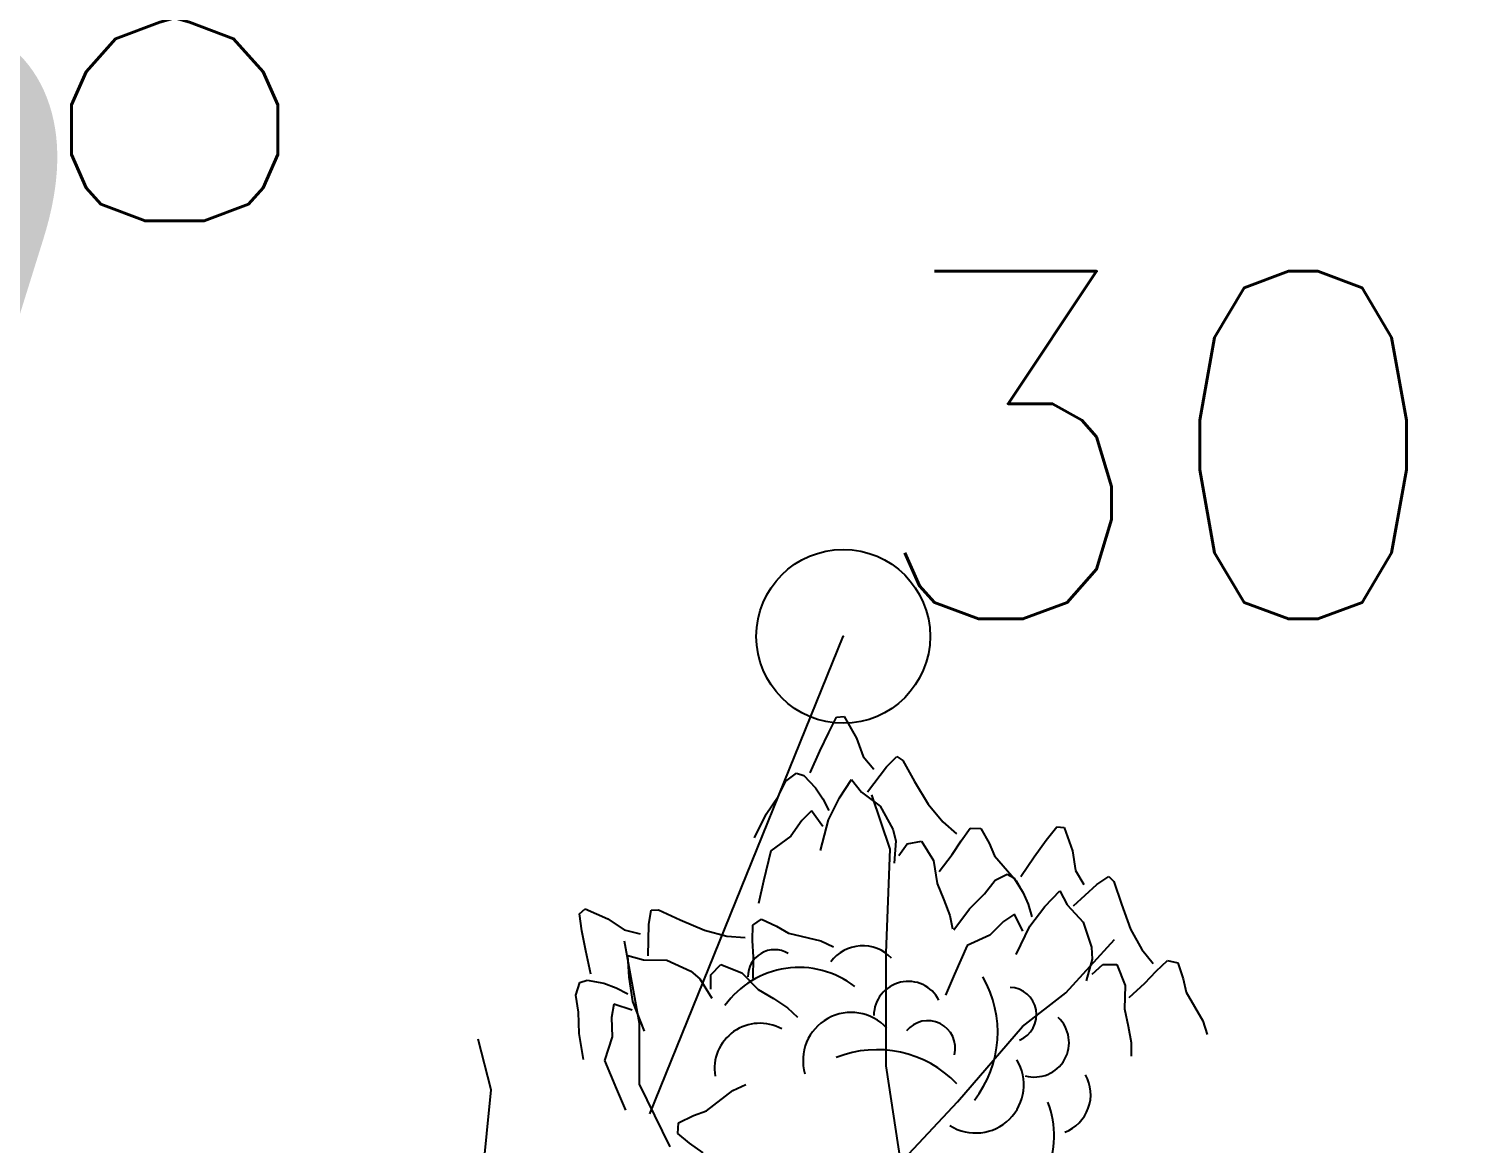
# Model space of a CAD drawing. Header units: millimetres. Extents: x 524954 to 526204, y 9523489 to 9524010.
# Drawn here: x 525915.408 to 525919.589, y 9523822.974 to 9523826.181 of the extents above; entities that cross this region are included whole.
import ezdxf

# ---------------------------------------------------------------- set-up
doc = ezdxf.new("R2010")
doc.units = ezdxf.units.MM
doc.header["$PDMODE"] = 32
doc.header["$PDSIZE"] = 0.5
doc.linetypes.add('ACAD_ISO12W100', pattern=[21, 12, -3, 0, -3, 0, -3])
doc.linetypes.add('CACHE2', pattern=[4.7625, 3.175, -1.5875])
for name, color, linetype in [('Arbre', 34, 'ACAD_ISO12W100'), ('Borde_Piste', 7, 'CACHE2'), ('TopoAlt', 3, 'Continuous'), ('TOPOJIS', 7, 'Continuous'), ('Toponomie', 7, 'CACHE2')]:
    doc.layers.add(name, color=color, linetype=linetype)
doc.styles.add('Simplex 1.0', font='Simplex.shx', dxfattribs={"width": 0.99, "height": 1})
doc.styles.get("Standard").update_dxf_attribs({"font": 'arial.ttf'})

# ---------------------------------------------------------------- blocks, each defined once
blk = doc.blocks.new('TCPOINT M')
at = {"color": 0}
blk.add_point((0, 0), dxfattribs=at)
at = {"layer": 'TopoAlt', "style": 'Simplex 1.0', "width": 0.99}
blk.add_attdef('ALT', (0.15, 0.15), '', height=1, dxfattribs=at)
blk = doc.blocks.new('v088')
at = {"color": 3, "linetype": 'Continuous'}
for p, q in [((-0.0239, 12.3184), (0.0161, 12.3965)), ((0.0161, 12.3965), (0.0546, 12.3999)), ((0.0546, 12.3999), (0.1184, 12.2906)), ((-0.0686, 12.2238), (-0.0239, 12.3184)), ((0.1184, 12.2906), (0.1522, 12.1952)), ((-0.1179, 12.1126), (-0.0686, 12.2238)), ((0.1522, 12.1952), (0.2074, 12.1313)), ((0.2717, 12.1435), (0.3242, 12.1966)), ((0.3242, 12.1966), (0.3557, 12.1751)), ((0.1746, 12.0155), (0.2717, 12.1435)), ((0.3557, 12.1751), (0.415, 12.0689)), ((-0.2828, 11.9912), (-0.2428, 12.0693)), ((-0.2428, 12.0693), (-0.1881, 12.111)), ((-0.1881, 12.111), (-0.1505, 12.0986)), ((-0.1505, 12.0986), (-0.0915, 12.0354)), ((0.0317, 11.9844), (0.0922, 12.0781)), ((0.0922, 12.0781), (0.1437, 12.0135)), ((0.415, 12.0689), (0.4841, 11.9528)), ((-0.344, 11.9013), (-0.2828, 11.9912)), ((-0.0915, 12.0354), (-0.0536, 11.98)), ((-0.0536, 11.98), (-0.0225, 11.9193)), ((-0.0252, 11.8718), (0.0317, 11.9844)), ((0.1437, 12.0135), (0.2395, 11.9416)), ((-0.4033, 11.7804), (-0.344, 11.9013)), ((-0.1123, 11.9179), (-0.1618, 11.8694)), ((-0.0542, 11.8389), (-0.1123, 11.9179)), ((0.2395, 11.9416), (0.3048, 11.8248)), ((0.4841, 11.9528), (0.5601, 11.8616)), ((-0.1618, 11.8694), (-0.2169, 11.7884)), ((-0.066, 11.7153), (-0.0252, 11.8718)), ((0.3048, 11.8248), (0.32, 11.7651)), ((0.5601, 11.8616), (0.6304, 11.8005)), ((0.6527, 11.7656), (0.6994, 11.8293)), ((0.6994, 11.8293), (0.7544, 11.828)), ((0.7544, 11.828), (0.796, 11.7537)), ((1.0886, 11.7676), (1.1424, 11.8368)), ((1.1424, 11.8368), (1.1809, 11.833)), ((1.1809, 11.833), (1.2232, 11.7138)), ((-0.2169, 11.7884), (-0.3202, 11.714)), ((0.32, 11.7651), (0.3106, 11.6498)), ((0.3344, 11.6895), (0.378, 11.7487)), ((0.378, 11.7487), (0.4498, 11.7623)), ((0.4498, 11.7623), (0.5114, 11.6644)), ((0.6075, 11.6944), (0.6527, 11.7656)), ((0.796, 11.7537), (0.824, 11.6885)), ((1.027, 11.683), (1.0886, 11.7676)), ((-0.3202, 11.714), (-0.3572, 11.5582)), ((0.5418, 11.6075), (0.6075, 11.6944)), ((0.824, 11.6885), (0.9344, 11.5607)), ((0.9578, 11.583), (1.027, 11.683)), ((1.2232, 11.7138), (1.2386, 11.6137)), ((0.5114, 11.6644), (0.5299, 11.5465)), ((1.2386, 11.6137), (1.2809, 11.5407)), ((-0.3572, 11.5582), (-0.3824, 11.4437)), ((0.5299, 11.5465), (0.5653, 11.4632)), ((0.7732, 11.4945), (0.827, 11.5637)), ((0.827, 11.5637), (0.8886, 11.5945)), ((0.8886, 11.5945), (0.9232, 11.5753)), ((0.9232, 11.5753), (0.9693, 11.5022)), ((0.9344, 11.5607), (0.97, 11.497)), ((1.2271, 11.433), (1.3463, 11.5407)), ((1.3463, 11.5407), (1.4079, 11.583)), ((1.4079, 11.583), (1.4348, 11.556)), ((1.4348, 11.556), (1.4733, 11.4406)), ((0.5653, 11.4632), (0.5962, 11.3829)), ((0.6962, 11.4176), (0.7732, 11.4945)), ((0.9693, 11.5022), (0.9963, 11.4406)), ((1.0809, 11.4291), (1.1578, 11.5099)), ((1.1578, 11.5099), (1.1963, 11.4368)), ((-1.2987, 11.3921), (-1.2695, 11.4174)), ((-1.2853, 11.3054), (-1.2987, 11.3921)), ((-1.2695, 11.4174), (-1.1537, 11.3664)), ((-0.9434, 11.3371), (-0.9319, 11.4109)), ((-0.9319, 11.4109), (-0.8938, 11.412)), ((-0.8938, 11.412), (-0.7835, 11.3608)), ((0.5962, 11.3829), (0.6091, 11.3149)), ((0.6155, 11.3099), (0.6962, 11.4176)), ((0.927, 11.3906), (0.8693, 11.3522)), ((0.9693, 11.3022), (0.927, 11.3906)), ((0.9963, 11.4406), (1.0155, 11.3753)), ((1.004, 11.3291), (1.0809, 11.4291)), ((1.1963, 11.4368), (1.2771, 11.3483)), ((1.4733, 11.4406), (1.5194, 11.3137)), ((-1.266, 11.2026), (-1.2853, 11.3054)), ((-1.1537, 11.3664), (-1.0704, 11.3089)), ((-1.0704, 11.3089), (-0.9882, 11.2895)), ((-0.9469, 11.1764), (-0.9434, 11.3371)), ((-0.7835, 11.3608), (-0.6595, 11.3072)), ((-0.6595, 11.3072), (-0.5444, 11.2779)), ((-0.4131, 11.2545), (-0.4126, 11.3334)), ((-0.4126, 11.3334), (-0.3673, 11.3647)), ((-0.3673, 11.3647), (-0.2901, 11.3288)), ((-0.2901, 11.3288), (-0.2291, 11.2925)), ((0.8693, 11.3522), (0.8001, 11.2829)), ((0.9347, 11.1829), (1.004, 11.3291)), ((1.2771, 11.3483), (1.3194, 11.2214)), ((1.5194, 11.3137), (1.5771, 11.2099)), ((-0.5444, 11.2779), (-0.4516, 11.2697)), ((-0.4079, 11.1703), (-0.4131, 11.2545)), ((-0.2291, 11.2925), (-0.0648, 11.2537)), ((-0.0648, 11.2537), (0.0014, 11.223)), ((0.6847, 11.2291), (0.6193, 11.0829)), ((0.8001, 11.2829), (0.6847, 11.2291)), ((-1.2408, 11.0836), (-1.266, 11.2026)), ((-1.0503, 11.1789), (-0.9708, 11.1567)), ((-1.0444, 11.0675), (-1.0503, 11.1789)), ((-0.9708, 11.1567), (-0.851, 11.1547)), ((-0.851, 11.1547), (-0.7296, 11.0984)), ((-0.4102, 11.0614), (-0.4079, 11.1703)), ((1.3232, 11.1598), (1.2925, 11.0483)), ((1.3194, 11.2214), (1.3232, 11.1598)), ((1.5771, 11.2099), (1.6348, 11.1368)), ((1.6502, 11.0983), (1.7079, 11.1522)), ((1.7079, 11.1522), (1.7617, 11.1406)), ((-0.7296, 11.0984), (-0.6822, 11.0589)), ((-0.6263, 11.0061), (-0.6257, 11.0796)), ((-0.6257, 11.0796), (-0.5755, 11.1328)), ((-0.5755, 11.1328), (-0.4682, 11.0896)), ((-0.4682, 11.0896), (-0.3841, 11.005)), ((0.6193, 11.0829), (0.5731, 10.9752)), ((1.3232, 11.0829), (1.3771, 11.1329)), ((1.3771, 11.1329), (1.4502, 11.1329)), ((1.4502, 11.1329), (1.4925, 11.0252)), ((1.5925, 11.0368), (1.6502, 11.0983)), ((1.7617, 11.1406), (1.7887, 11.0598)), ((-1.3166, 10.9752), (-1.2967, 11.0411)), ((-1.2967, 11.0411), (-1.2589, 11.0531)), ((-1.2589, 11.0531), (-1.1741, 11.0365)), ((-1.1741, 11.0365), (-1.1109, 11.0139)), ((-1.1109, 11.0139), (-1.0501, 10.983)), ((-1.0245, 10.9429), (-1.0444, 11.0675)), ((-0.6822, 11.0589), (-0.6222, 10.96)), ((-0.3841, 11.005), (-0.3065, 10.9583)), ((1.4925, 11.0252), (1.4886, 10.906)), ((1.5117, 10.9637), (1.5925, 11.0368)), ((1.7887, 11.0598), (1.8041, 10.9906)), ((-1.3032, 10.8885), (-1.3166, 10.9752)), ((-1.122, 10.9292), (-1.1336, 10.8608)), ((-1.0286, 10.8992), (-1.122, 10.9292)), ((-0.9657, 10.7922), (-1.0245, 10.9429)), ((-0.3065, 10.9583), (-0.2344, 10.9114)), ((1.8041, 10.9906), (1.8887, 10.8444)), ((-1.3, 10.7798), (-1.3032, 10.8885)), ((-1.1336, 10.8608), (-1.1308, 10.7629)), ((-0.2344, 10.9114), (-0.1841, 10.8638)), ((1.4886, 10.906), (1.5079, 10.8175)), ((-1.2771, 10.6471), (-1.3, 10.7798)), ((1.5079, 10.8175), (1.5233, 10.7329)), ((1.8887, 10.8444), (1.9118, 10.7752)), ((-1.1308, 10.7629), (-1.1708, 10.642)), ((1.5233, 10.7329), (1.5233, 10.6636)), ((-1.1708, 10.642), (-1.1094, 10.4942)), ((-1.1094, 10.4942), (-1.0628, 10.3867)), ((-0.648, 10.3846), (-0.514, 10.4875)), ((-0.514, 10.4875), (-0.4484, 10.5194)), ((-0.7912, 10.3231), (-0.7146, 10.3603)), ((-0.7146, 10.3603), (-0.648, 10.3846)), ((-0.7957, 10.2682), (-0.7912, 10.3231)), ((-0.7348, 10.218), (-0.7957, 10.2682)), ((-0.6662, 10.1688), (-0.7348, 10.218))]:
    blk.add_line(p, q, dxfattribs=at)
at = {"linetype": 'Continuous'}
for p, q in [((0.2897, 11.7219), (0.1969, 11.9998)), ((0.2697, 11.1929), (0.2897, 11.7219)), ((-0.9914, 10.8307), (-1.0686, 11.252)), ((1.1882, 10.9882), (1.4374, 11.2608)), ((0.2693, 10.6145), (0.2697, 11.1929)), ((0.9679, 10.8157), (1.1882, 10.9882)), ((-0.9911, 10.5198), (-0.9914, 10.8307)), ((0.6339, 10.4293), (0.9679, 10.8157)), ((-1.7492, 10.4915), (-1.8168, 10.7513)), ((0.3448, 10.1217), (0.2693, 10.6145)), ((-1.8059, 9.9306), (-1.7492, 10.4915)), ((-0.8352, 10.1996), (-0.9911, 10.5198)), ((0.3358, 10.1122), (0.6339, 10.4293))]:
    blk.add_line(p, q, dxfattribs=at)
at = {"color": 3, "linetype": 'Continuous'}
for centre, major_axis, start_param, end_param in [((0.1501, 11.0237), (0.1445, 0.1445), 6.263619, 7.998733), ((-0.3005, 11.0717), (0.0964, 0.0964), 0.254619, 2.377018), ((-0.1756, 10.6509), (0.3298, 0.3298), 0.12682, 1.733702), ((0.3829, 10.8698), (-0.1246, 0.1246), 4.396235, 7.060094), ((0.2754, 10.7857), (0.3995, 0.3995), 4.836335, 6.022049), ((0.8987, 10.8757), (0.099, 0.099), 4.31771, 7.031286), ((0.0911, 10.6412), (0.1741, 0.1741), 6.236163, 8.918901), ((0.4834, 10.7051), (-0.099, 0.099), 3.680741, 6.394318), ((1.0287, 10.7332), (-0.1246, 0.1246), 2.081137, 4.744996), ((-0.3757, 10.5998), (0.1641, 0.1641), 0.282297, 2.520721), ((0.2226, 10.1318), (-0.3995, 0.3995), 4.689978, 5.875693), ((0.7276, 10.5169), (-0.1741, 0.1741), 1.793126, 4.475865), ((1.1114, 10.4666), (-0.1445, 0.1445), 2.713295, 4.448408), ((0.6623, 10.2582), (-0.3298, 0.3298), 2.69514, 4.302022)]:
    blk.add_ellipse(centre, major_axis=major_axis, ratio=1, start_param=start_param, end_param=end_param, dxfattribs=at)

msp = doc.modelspace()

# ---------------------------------------------------------------- linework, layer by layer
at = {"layer": 'Borde_Piste', "elevation": 302.89, "flags": 128}
msp.add_lwpolyline([(525960.409, 9523826.0777), (525946.893, 9523816.7535), (525938.3117, 9523817.3602), (525915.502, 9523818.8859), (525917.7493, 9523824.4339)], dxfattribs=at)

# ---------------------------------------------------------------- block references
at = {"layer": 'Arbre', "xscale": 0.5625, "yscale": 0.5625, "zscale": 0.5625}
msp.add_blockref('v088', (525917.721, 9523817.228, 533.7475), dxfattribs=at)
at = {"layer": 'TOPOJIS'}
ref = msp.add_blockref('TCPOINT M', (525911.5335, 9523825.579, 303.68), dxfattribs=at)
ref.add_attrib('ALT', '303.68', (525911.5835, 9523825.629, 303.68), dxfattribs={"layer": 'TopoAlt', "height": 1, "style": 'Simplex 1.0', "width": 0.99})
ref = msp.add_blockref('TCPOINT M', (525917.7493, 9523824.4339, 303.99), dxfattribs=at)
ref.add_attrib('ALT', '303.99', (525917.7993, 9523824.4839, 303.99), dxfattribs={"layer": 'TopoAlt', "height": 1, "style": 'Simplex 1.0', "width": 0.99})

# ---------------------------------------------------------------- texts
at = {"layer": 'Toponomie', "insert": (525912.4733, 9523821.0771), "char_height": 1.5, "width": 38.520356, "attachment_point": 1, "rotation": 72.6688}
msp.add_mtext('Rue BIZA', dxfattribs=at)

doc.saveas('drawing.dxf')
